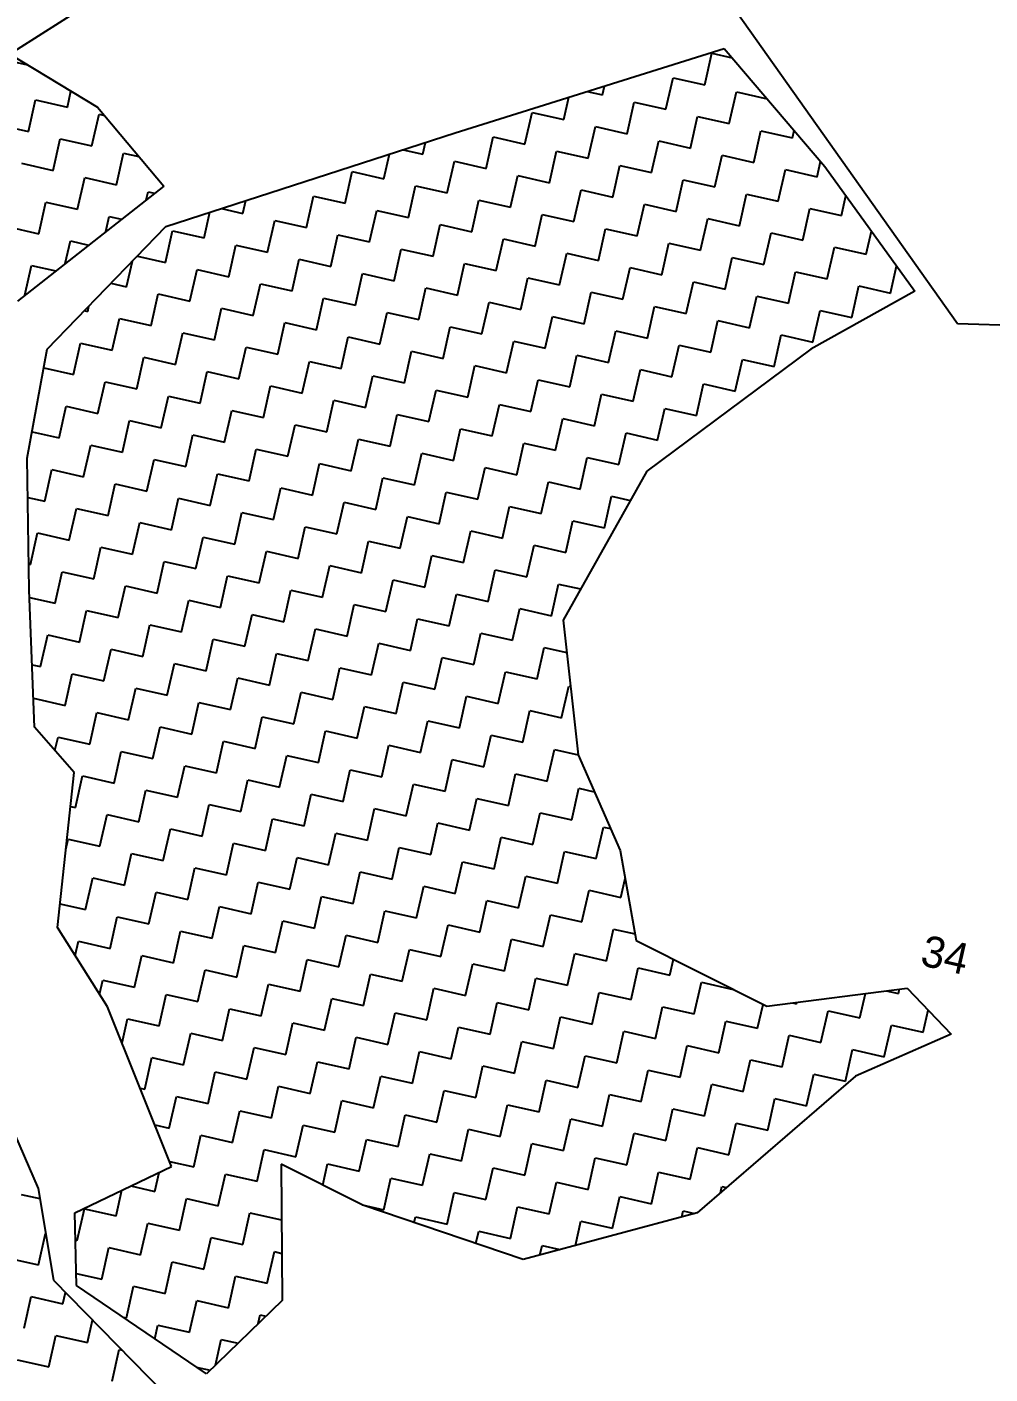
# Model space of a CAD drawing. Header units: metres. Extents: x 340266 to 342991, y 1762549 to 1766704.
# Drawn here: x 341239.1 to 341434.3, y 1765381.5 to 1765654.6 of the extents above; entities that cross this region are included whole.
import ezdxf

# ---------------------------------------------------------------- set-up
doc = ezdxf.new("R2010")
doc.units = ezdxf.units.M
doc.header["$MEASUREMENT"] = 0
for name, color, linetype in [('POLY_HATCH', 12, 'Continuous'), ('POLY_PARCEL', 6, 'Continuous'), ('TEXT_PARCEL', 7, 'Continuous')]:
    doc.layers.add(name, color=color, linetype=linetype)
doc.styles.add('TEXT_MAP', font='', dxfattribs={"height": 0.15})
doc.styles.get('TEXT_MAP').set_extended_font_data('Kruti Dev 050')

msp = doc.modelspace()

# ---------------------------------------------------------------- linework, layer by layer
at = {"layer": 'POLY_HATCH'}
for p, q in [((341229.74, 1765652.62), (341253.33, 1765638.37)), ((341325.86, 1765633.11), (341380.38, 1765650.22)), ((341380.38, 1765650.22), (341400.76, 1765626.3)), ((341253.33, 1765638.37), (341266.78, 1765622.35)), ((341267.24, 1765614.17), (341325.86, 1765633.11)), ((341400.76, 1765626.3), (341418.99, 1765601.03)), ((341266.78, 1765622.35), (341237.13, 1765599.02)), ((341243.19, 1765589.26), (341267.24, 1765614.17)), ((341418.99, 1765601.03), (341397.91, 1765589.24)), ((341239.12, 1765567.18), (341243.19, 1765589.26)), ((341397.91, 1765589.24), (341364.7, 1765564.55)), ((341239.52, 1765540.42), (341239.12, 1765567.18)), ((341364.7, 1765564.55), (341347.74, 1765534.35)), ((341240.6, 1765512.59), (341239.52, 1765540.42)), ((341347.74, 1765534.35), (341350.77, 1765507)), ((341248.65, 1765503.41), (341240.6, 1765512.59)), ((341350.77, 1765507), (341359.28, 1765487.6)), ((341245.23, 1765471.99), (341248.65, 1765503.41)), ((341359.28, 1765487.6), (341362.53, 1765469.39)), ((341255.41, 1765455.89), (341245.23, 1765471.99)), ((341362.53, 1765469.39), (341388.99, 1765456.05)), ((341388.99, 1765456.05), (341417.45, 1765459.73)), ((341417.45, 1765459.73), (341426.38, 1765450.36)), ((341268.36, 1765423.53), (341255.41, 1765455.89)), ((341226.9, 1765452.33), (341241.31, 1765419.05)), ((341426.38, 1765450.36), (341406.97, 1765441.87)), ((341406.97, 1765441.87), (341374.92, 1765414.16)), ((341248.74, 1765414.17), (341268.36, 1765423.53)), ((341307.11, 1765415.69), (341290.57, 1765424.03)), ((341290.57, 1765424.03), (341290.77, 1765396.39)), ((341241.31, 1765419.05), (341244.43, 1765400.49)), ((341249.08, 1765399.38), (341248.74, 1765414.17)), ((341339.62, 1765404.67), (341307.11, 1765415.69)), ((341374.92, 1765414.16), (341339.62, 1765404.67)), ((341244.43, 1765400.49), (341266.87, 1765377.57)), ((341275.43, 1765381.47), (341249.08, 1765399.38)), ((341290.77, 1765396.39), (341275.43, 1765381.47))]:
    msp.add_line(p, q, dxfattribs=at)
at = {"layer": 'POLY_HATCH', "linetype": 'Continuous'}
for p, q in [((341376.43, 1765642.87), (341377.88, 1765649.29)), ((341377.88, 1765649.29), (341381.96, 1765648.37)), ((341235.87, 1765647.66), (341239.19, 1765646.91)), ((341368.56, 1765637.91), (341370.01, 1765644.32)), ((341370.01, 1765644.32), (341376.43, 1765642.87)), ((341247.25, 1765638.35), (341247.99, 1765641.6)), ((341352.62, 1765641.51), (341355.73, 1765640.81)), ((341355.73, 1765640.81), (341356.14, 1765642.61)), ((341381.4, 1765635.01), (341382.85, 1765641.42)), ((341382.85, 1765641.42), (341389.08, 1765640.01)), ((341239.38, 1765633.38), (341240.83, 1765639.8)), ((341240.83, 1765639.8), (341247.25, 1765638.35)), ((341347.86, 1765635.84), (341348.88, 1765640.34)), ((341360.7, 1765632.94), (341362.15, 1765639.36)), ((341362.15, 1765639.36), (341368.56, 1765637.91)), ((341252.22, 1765630.48), (341253.67, 1765636.89)), ((341253.67, 1765636.89), (341254.78, 1765636.64)), ((341339.99, 1765630.87), (341341.44, 1765637.29)), ((341341.44, 1765637.29), (341347.86, 1765635.84)), ((341373.53, 1765630.04), (341374.98, 1765636.46)), ((341374.98, 1765636.46), (341381.4, 1765635.01)), ((341232.97, 1765634.83), (341239.38, 1765633.38)), ((341352.83, 1765627.97), (341354.28, 1765634.39)), ((341354.28, 1765634.39), (341360.7, 1765632.94)), ((341386.36, 1765627.14), (341387.81, 1765633.55)), ((341387.81, 1765633.55), (341394.23, 1765632.1)), ((341394.23, 1765632.1), (341394.56, 1765633.58)), ((341244.35, 1765625.51), (341245.8, 1765631.93)), ((341245.8, 1765631.93), (341252.22, 1765630.48)), ((341319.29, 1765628.81), (341319.82, 1765631.16)), ((341332.13, 1765625.91), (341333.58, 1765632.32)), ((341333.58, 1765632.32), (341339.99, 1765630.87)), ((341365.66, 1765625.07), (341367.11, 1765631.49)), ((341367.11, 1765631.49), (341373.53, 1765630.04)), ((341257.18, 1765622.61), (341258.63, 1765629.03)), ((341258.63, 1765629.03), (341261.76, 1765628.32)), ((341311.42, 1765623.84), (341312.55, 1765628.81)), ((341315.31, 1765629.71), (341319.29, 1765628.81)), ((341324.26, 1765620.94), (341325.71, 1765627.36)), ((341325.71, 1765627.36), (341332.13, 1765625.91)), ((341344.96, 1765623.01), (341346.41, 1765629.42)), ((341346.41, 1765629.42), (341352.83, 1765627.97)), ((341378.5, 1765622.17), (341379.95, 1765628.59)), ((341379.95, 1765628.59), (341386.36, 1765627.14)), ((341399.2, 1765624.24), (341399.9, 1765627.32)), ((341237.93, 1765626.96), (341244.35, 1765625.51)), ((341303.56, 1765618.87), (341305.01, 1765625.29)), ((341305.01, 1765625.29), (341311.42, 1765623.84)), ((341357.79, 1765620.1), (341359.24, 1765626.52)), ((341359.24, 1765626.52), (341365.66, 1765625.07)), ((341391.33, 1765619.27), (341392.78, 1765625.69)), ((341392.78, 1765625.69), (341399.2, 1765624.24)), ((341249.32, 1765617.64), (341250.77, 1765624.06)), ((341250.77, 1765624.06), (341257.18, 1765622.61)), ((341316.39, 1765615.97), (341317.84, 1765622.39)), ((341317.84, 1765622.39), (341324.26, 1765620.94)), ((341337.09, 1765618.04), (341338.54, 1765624.46)), ((341338.54, 1765624.46), (341344.96, 1765623.01)), ((341370.63, 1765617.2), (341372.08, 1765623.62)), ((341372.08, 1765623.62), (341378.5, 1765622.17)), ((341241.45, 1765612.68), (341242.9, 1765619.09)), ((341242.9, 1765619.09), (341249.32, 1765617.64)), ((341263.24, 1765619.56), (341263.6, 1765621.16)), ((341263.6, 1765621.16), (341264.9, 1765620.87)), ((341282.85, 1765616.81), (341283.44, 1765619.41)), ((341295.69, 1765613.91), (341297.14, 1765620.32)), ((341297.14, 1765620.32), (341303.56, 1765618.87)), ((341329.22, 1765613.07), (341330.67, 1765619.49)), ((341330.67, 1765619.49), (341337.09, 1765618.04)), ((341349.93, 1765615.14), (341351.38, 1765621.56)), ((341351.38, 1765621.56), (341357.79, 1765620.1)), ((341383.46, 1765614.3), (341384.91, 1765620.72)), ((341384.91, 1765620.72), (341391.33, 1765619.27)), ((341404.17, 1765616.37), (341405.06, 1765620.34)), ((341274.99, 1765611.84), (341276.16, 1765617.06)), ((341278.47, 1765617.8), (341282.85, 1765616.81)), ((341308.52, 1765611.01), (341309.97, 1765617.42)), ((341309.97, 1765617.42), (341316.39, 1765615.97)), ((341342.06, 1765610.17), (341343.51, 1765616.59)), ((341343.51, 1765616.59), (341349.93, 1765615.14)), ((341362.76, 1765612.24), (341364.21, 1765618.65)), ((341364.21, 1765618.65), (341370.63, 1765617.2)), ((341396.3, 1765611.4), (341397.75, 1765617.82)), ((341397.75, 1765617.82), (341404.17, 1765616.37)), ((341235.03, 1765614.13), (341241.45, 1765612.68)), ((341255.04, 1765613.11), (341255.73, 1765616.19)), ((341255.73, 1765616.19), (341258.24, 1765615.63)), ((341287.82, 1765608.94), (341289.27, 1765615.36)), ((341289.27, 1765615.36), (341295.69, 1765613.91)), ((341321.36, 1765608.11), (341322.81, 1765614.52)), ((341322.81, 1765614.52), (341329.22, 1765613.07)), ((341354.89, 1765607.27), (341356.34, 1765613.69)), ((341356.34, 1765613.69), (341362.76, 1765612.24)), ((341375.6, 1765609.34), (341377.05, 1765615.75)), ((341377.05, 1765615.75), (341383.46, 1765614.3)), ((341246.83, 1765606.66), (341247.87, 1765611.23)), ((341247.87, 1765611.23), (341251.57, 1765610.39)), ((341267.12, 1765606.87), (341268.57, 1765613.29)), ((341268.57, 1765613.29), (341274.99, 1765611.84)), ((341300.65, 1765606.04), (341302.1, 1765612.46)), ((341302.1, 1765612.46), (341308.52, 1765611.01)), ((341334.19, 1765605.2), (341335.64, 1765611.62)), ((341335.64, 1765611.62), (341342.06, 1765610.17)), ((341388.43, 1765606.44), (341389.88, 1765612.85)), ((341389.88, 1765612.85), (341396.3, 1765611.4)), ((341409.13, 1765608.5), (341410.2, 1765613.22)), ((341261.44, 1765608.16), (341267.12, 1765606.87)), ((341279.95, 1765603.97), (341281.4, 1765610.39)), ((341281.4, 1765610.39), (341287.82, 1765608.94)), ((341313.49, 1765603.14), (341314.94, 1765609.56)), ((341314.94, 1765609.56), (341321.36, 1765608.11)), ((341347.03, 1765602.3), (341348.48, 1765608.72)), ((341348.48, 1765608.72), (341354.89, 1765607.27)), ((341367.73, 1765604.37), (341369.18, 1765610.79)), ((341369.18, 1765610.79), (341375.6, 1765609.34)), ((341401.26, 1765603.53), (341402.71, 1765609.95)), ((341402.71, 1765609.95), (341409.13, 1765608.5)), ((341238.63, 1765600.2), (341240, 1765606.26)), ((341240, 1765606.26), (341244.91, 1765605.15)), ((341259.25, 1765601.91), (341260.43, 1765607.11)), ((341272.08, 1765599.01), (341273.53, 1765605.42)), ((341273.53, 1765605.42), (341279.95, 1765603.97)), ((341292.79, 1765601.07), (341294.24, 1765607.49)), ((341294.24, 1765607.49), (341300.65, 1765606.04)), ((341326.32, 1765600.24), (341327.77, 1765606.65)), ((341327.77, 1765606.65), (341334.19, 1765605.2)), ((341359.86, 1765599.4), (341361.31, 1765605.82)), ((341361.31, 1765605.82), (341367.73, 1765604.37)), ((341380.56, 1765601.47), (341382.01, 1765607.89)), ((341382.01, 1765607.89), (341388.43, 1765606.44)), ((341414.1, 1765600.63), (341415.33, 1765606.1)), ((341305.62, 1765598.17), (341307.07, 1765604.59)), ((341307.07, 1765604.59), (341313.49, 1765603.14)), ((341339.16, 1765597.34), (341340.61, 1765603.75)), ((341340.61, 1765603.75), (341347.03, 1765602.3)), ((341372.69, 1765596.5), (341374.14, 1765602.92)), ((341374.14, 1765602.92), (341380.56, 1765601.47)), ((341393.4, 1765598.57), (341394.85, 1765604.98)), ((341394.85, 1765604.98), (341401.26, 1765603.53)), ((341256.09, 1765602.62), (341259.25, 1765601.91)), ((341264.22, 1765594.04), (341265.67, 1765600.46)), ((341265.67, 1765600.46), (341272.08, 1765599.01)), ((341284.92, 1765596.11), (341286.37, 1765602.52)), ((341286.37, 1765602.52), (341292.79, 1765601.07)), ((341318.46, 1765595.27), (341319.91, 1765601.69)), ((341319.91, 1765601.69), (341326.32, 1765600.24)), ((341351.99, 1765594.44), (341353.44, 1765600.85)), ((341353.44, 1765600.85), (341359.86, 1765599.4)), ((341385.53, 1765593.6), (341386.98, 1765600.02)), ((341386.98, 1765600.02), (341393.4, 1765598.57)), ((341406.23, 1765595.67), (341407.68, 1765602.08)), ((341407.68, 1765602.08), (341414.1, 1765600.63)), ((341251.38, 1765596.94), (341251.62, 1765597.99)), ((341277.05, 1765591.14), (341278.5, 1765597.56)), ((341278.5, 1765597.56), (341284.92, 1765596.11)), ((341297.75, 1765593.2), (341299.2, 1765599.62)), ((341299.2, 1765599.62), (341305.62, 1765598.17)), ((341331.29, 1765592.37), (341332.74, 1765598.79)), ((341332.74, 1765598.79), (341339.16, 1765597.34)), ((341364.83, 1765591.53), (341366.28, 1765597.95)), ((341366.28, 1765597.95), (341372.69, 1765596.5)), ((341250.75, 1765597.08), (341251.38, 1765596.94)), ((341256.35, 1765589.07), (341257.8, 1765595.49)), ((341257.8, 1765595.49), (341264.22, 1765594.04)), ((341289.89, 1765588.24), (341291.34, 1765594.66)), ((341291.34, 1765594.66), (341297.75, 1765593.2)), ((341310.59, 1765590.3), (341312.04, 1765596.72)), ((341312.04, 1765596.72), (341318.46, 1765595.27)), ((341344.12, 1765589.47), (341345.57, 1765595.89)), ((341345.57, 1765595.89), (341351.99, 1765594.44)), ((341377.66, 1765588.63), (341379.11, 1765595.05)), ((341379.11, 1765595.05), (341385.53, 1765593.6)), ((341398.36, 1765590.7), (341399.81, 1765597.12)), ((341399.81, 1765597.12), (341406.23, 1765595.67)), ((341269.18, 1765586.17), (341270.63, 1765592.59)), ((341270.63, 1765592.59), (341277.05, 1765591.14)), ((341302.72, 1765585.34), (341304.17, 1765591.75)), ((341304.17, 1765591.75), (341310.59, 1765590.3)), ((341323.42, 1765587.4), (341324.87, 1765593.82)), ((341324.87, 1765593.82), (341331.29, 1765592.37)), ((341356.96, 1765586.57), (341358.41, 1765592.99)), ((341358.41, 1765592.99), (341364.83, 1765591.53)), ((341390.5, 1765585.73), (341391.95, 1765592.15)), ((341391.95, 1765592.15), (341398.36, 1765590.7)), ((341248.48, 1765584.11), (341249.93, 1765590.52)), ((341249.93, 1765590.52), (341256.35, 1765589.07)), ((341282.02, 1765583.27), (341283.47, 1765589.69)), ((341283.47, 1765589.69), (341289.89, 1765588.24)), ((341336.26, 1765584.5), (341337.71, 1765590.92)), ((341337.71, 1765590.92), (341344.12, 1765589.47)), ((341369.79, 1765583.67), (341371.24, 1765590.08)), ((341371.24, 1765590.08), (341377.66, 1765588.63)), ((341261.32, 1765581.21), (341262.77, 1765587.62)), ((341262.77, 1765587.62), (341269.18, 1765586.17)), ((341294.85, 1765580.37), (341296.3, 1765586.79)), ((341296.3, 1765586.79), (341302.72, 1765585.34)), ((341315.55, 1765582.44), (341317.01, 1765588.85)), ((341317.01, 1765588.85), (341323.42, 1765587.4)), ((341349.09, 1765581.6), (341350.54, 1765588.02)), ((341350.54, 1765588.02), (341356.96, 1765586.57)), ((341382.63, 1765580.77), (341384.08, 1765587.18)), ((341384.08, 1765587.18), (341390.5, 1765585.73)), ((341242.49, 1765585.46), (341248.48, 1765584.11)), ((341274.15, 1765578.3), (341275.6, 1765584.72)), ((341275.6, 1765584.72), (341282.02, 1765583.27)), ((341307.69, 1765577.47), (341309.14, 1765583.89)), ((341309.14, 1765583.89), (341315.55, 1765582.44)), ((341328.39, 1765579.54), (341329.84, 1765585.95)), ((341329.84, 1765585.95), (341336.26, 1765584.5)), ((341361.93, 1765578.7), (341363.38, 1765585.12)), ((341363.38, 1765585.12), (341369.79, 1765583.67)), ((341253.45, 1765576.24), (341254.9, 1765582.66)), ((341254.9, 1765582.66), (341261.32, 1765581.21)), ((341286.98, 1765575.4), (341288.44, 1765581.82)), ((341288.44, 1765581.82), (341294.85, 1765580.37)), ((341320.52, 1765574.57), (341321.97, 1765580.99)), ((341321.97, 1765580.99), (341328.39, 1765579.54)), ((341341.22, 1765576.63), (341342.67, 1765583.05)), ((341342.67, 1765583.05), (341349.09, 1765581.6)), ((341374.76, 1765575.8), (341376.21, 1765582.22)), ((341376.21, 1765582.22), (341382.63, 1765580.77)), ((341266.28, 1765573.34), (341267.73, 1765579.75)), ((341267.73, 1765579.75), (341274.15, 1765578.3)), ((341299.82, 1765572.5), (341301.27, 1765578.92)), ((341301.27, 1765578.92), (341307.69, 1765577.47)), ((341333.36, 1765571.67), (341334.81, 1765578.08)), ((341334.81, 1765578.08), (341341.22, 1765576.63)), ((341354.06, 1765573.73), (341355.51, 1765580.15)), ((341355.51, 1765580.15), (341361.93, 1765578.7)), ((341245.58, 1765571.27), (341247.03, 1765577.69)), ((341247.03, 1765577.69), (341253.45, 1765576.24)), ((341279.12, 1765570.44), (341280.57, 1765576.85)), ((341280.57, 1765576.85), (341286.98, 1765575.4)), ((341312.65, 1765569.6), (341314.1, 1765576.02)), ((341314.1, 1765576.02), (341320.52, 1765574.57)), ((341366.89, 1765570.83), (341368.34, 1765577.25)), ((341368.34, 1765577.25), (341374.76, 1765575.8)), ((341258.41, 1765568.37), (341259.87, 1765574.79)), ((341259.87, 1765574.79), (341266.28, 1765573.34)), ((341291.95, 1765567.54), (341293.4, 1765573.95)), ((341293.4, 1765573.95), (341299.82, 1765572.5)), ((341325.49, 1765566.7), (341326.94, 1765573.12)), ((341326.94, 1765573.12), (341333.36, 1765571.67)), ((341346.19, 1765568.77), (341347.64, 1765575.18)), ((341347.64, 1765575.18), (341354.06, 1765573.73)), ((341240.1, 1765572.51), (341245.58, 1765571.27)), ((341271.25, 1765565.47), (341272.7, 1765571.89)), ((341272.7, 1765571.89), (341279.12, 1765570.44)), ((341304.79, 1765564.63), (341306.24, 1765571.05)), ((341306.24, 1765571.05), (341312.65, 1765569.6)), ((341338.32, 1765563.8), (341339.77, 1765570.22)), ((341339.77, 1765570.22), (341346.19, 1765568.77)), ((341359.02, 1765565.87), (341360.48, 1765572.28)), ((341360.48, 1765572.28), (341366.89, 1765570.83)), ((341250.55, 1765563.4), (341252, 1765569.82)), ((341252, 1765569.82), (341258.41, 1765568.37)), ((341284.08, 1765562.57), (341285.53, 1765568.99)), ((341285.53, 1765568.99), (341291.95, 1765567.54)), ((341317.62, 1765561.73), (341319.07, 1765568.15)), ((341319.07, 1765568.15), (341325.49, 1765566.7)), ((341351.16, 1765560.9), (341352.61, 1765567.32)), ((341352.61, 1765567.32), (341359.02, 1765565.87)), ((341242.68, 1765558.44), (341244.13, 1765564.85)), ((341244.13, 1765564.85), (341250.55, 1765563.4)), ((341263.38, 1765560.5), (341264.83, 1765566.92)), ((341264.83, 1765566.92), (341271.25, 1765565.47)), ((341296.92, 1765559.67), (341298.37, 1765566.09)), ((341298.37, 1765566.09), (341304.79, 1765564.63)), ((341330.45, 1765558.83), (341331.91, 1765565.25)), ((341331.91, 1765565.25), (341338.32, 1765563.8)), ((341255.51, 1765555.54), (341256.96, 1765561.95)), ((341256.96, 1765561.95), (341263.38, 1765560.5)), ((341276.22, 1765557.6), (341277.67, 1765564.02)), ((341277.67, 1765564.02), (341284.08, 1765562.57)), ((341309.75, 1765556.77), (341311.2, 1765563.18)), ((341311.2, 1765563.18), (341317.62, 1765561.73)), ((341343.29, 1765555.93), (341344.74, 1765562.35)), ((341344.74, 1765562.35), (341351.16, 1765560.9)), ((341239.24, 1765559.21), (341242.68, 1765558.44)), ((341268.35, 1765552.64), (341269.8, 1765559.05)), ((341269.8, 1765559.05), (341276.22, 1765557.6)), ((341289.05, 1765554.7), (341290.5, 1765561.12)), ((341290.5, 1765561.12), (341296.92, 1765559.67)), ((341322.59, 1765553.87), (341324.04, 1765560.28)), ((341324.04, 1765560.28), (341330.45, 1765558.83)), ((341356.12, 1765553.03), (341357.57, 1765559.45)), ((341357.57, 1765559.45), (341361.36, 1765558.59)), ((341247.65, 1765550.57), (341249.1, 1765556.99)), ((341249.1, 1765556.99), (341255.51, 1765555.54)), ((341301.88, 1765551.8), (341303.34, 1765558.22)), ((341303.34, 1765558.22), (341309.75, 1765556.77)), ((341335.42, 1765550.97), (341336.87, 1765557.38)), ((341336.87, 1765557.38), (341343.29, 1765555.93)), ((341260.48, 1765547.67), (341261.93, 1765554.09)), ((341261.93, 1765554.09), (341268.35, 1765552.64)), ((341281.18, 1765549.73), (341282.63, 1765556.15)), ((341282.63, 1765556.15), (341289.05, 1765554.7)), ((341314.72, 1765548.9), (341316.17, 1765555.32)), ((341316.17, 1765555.32), (341322.59, 1765553.87)), ((341348.26, 1765548.06), (341349.71, 1765554.48)), ((341349.71, 1765554.48), (341356.12, 1765553.03)), ((341239.78, 1765545.6), (341241.23, 1765552.02)), ((341241.23, 1765552.02), (341247.65, 1765550.57)), ((341273.31, 1765544.77), (341274.77, 1765551.18)), ((341274.77, 1765551.18), (341281.18, 1765549.73)), ((341294.02, 1765546.83), (341295.47, 1765553.25)), ((341295.47, 1765553.25), (341301.88, 1765551.8)), ((341327.55, 1765546), (341329, 1765552.42)), ((341329, 1765552.42), (341335.42, 1765550.97)), ((341252.61, 1765542.7), (341254.06, 1765549.12)), ((341254.06, 1765549.12), (341260.48, 1765547.67)), ((341286.15, 1765541.87), (341287.6, 1765548.28)), ((341287.6, 1765548.28), (341294.02, 1765546.83)), ((341306.85, 1765543.93), (341308.3, 1765550.35)), ((341308.3, 1765550.35), (341314.72, 1765548.9)), ((341340.39, 1765543.1), (341341.84, 1765549.51)), ((341341.84, 1765549.51), (341348.26, 1765548.06)), ((341239.44, 1765545.68), (341239.78, 1765545.6)), ((341265.45, 1765539.8), (341266.9, 1765546.22)), ((341266.9, 1765546.22), (341273.31, 1765544.77)), ((341298.98, 1765538.97), (341300.43, 1765545.38)), ((341300.43, 1765545.38), (341306.85, 1765543.93)), ((341319.69, 1765541.03), (341321.14, 1765547.45)), ((341321.14, 1765547.45), (341327.55, 1765546)), ((341244.75, 1765537.74), (341246.2, 1765544.15)), ((341246.2, 1765544.15), (341252.61, 1765542.7)), ((341278.28, 1765536.9), (341279.73, 1765543.32)), ((341279.73, 1765543.32), (341286.15, 1765541.87)), ((341332.52, 1765538.13), (341333.97, 1765544.55)), ((341333.97, 1765544.55), (341340.39, 1765543.1)), ((341257.58, 1765534.83), (341259.03, 1765541.25)), ((341259.03, 1765541.25), (341265.45, 1765539.8)), ((341291.12, 1765534), (341292.57, 1765540.42)), ((341292.57, 1765540.42), (341298.98, 1765538.97)), ((341311.82, 1765536.06), (341313.27, 1765542.48)), ((341313.27, 1765542.48), (341319.69, 1765541.03)), ((341345.36, 1765535.23), (341346.81, 1765541.65)), ((341346.81, 1765541.65), (341351.27, 1765540.64)), ((341239.58, 1765538.9), (341244.75, 1765537.74)), ((341270.41, 1765531.93), (341271.86, 1765538.35)), ((341271.86, 1765538.35), (341278.28, 1765536.9)), ((341303.95, 1765531.1), (341305.4, 1765537.52)), ((341305.4, 1765537.52), (341311.82, 1765536.06)), ((341324.65, 1765533.16), (341326.1, 1765539.58)), ((341326.1, 1765539.58), (341332.52, 1765538.13)), ((341249.71, 1765529.87), (341251.16, 1765536.28)), ((341251.16, 1765536.28), (341257.58, 1765534.83)), ((341283.25, 1765529.03), (341284.7, 1765535.45)), ((341284.7, 1765535.45), (341291.12, 1765534)), ((341316.79, 1765528.2), (341318.24, 1765534.61)), ((341318.24, 1765534.61), (341324.65, 1765533.16)), ((341337.49, 1765530.26), (341338.94, 1765536.68)), ((341338.94, 1765536.68), (341345.36, 1765535.23)), ((341262.55, 1765526.97), (341264, 1765533.38)), ((341264, 1765533.38), (341270.41, 1765531.93)), ((341296.08, 1765526.13), (341297.53, 1765532.55)), ((341297.53, 1765532.55), (341303.95, 1765531.1)), ((341329.62, 1765525.3), (341331.07, 1765531.71)), ((341331.07, 1765531.71), (341337.49, 1765530.26)), ((341241.84, 1765524.9), (341243.29, 1765531.32)), ((341243.29, 1765531.32), (341249.71, 1765529.87)), ((341275.38, 1765524.07), (341276.83, 1765530.48)), ((341276.83, 1765530.48), (341283.25, 1765529.03)), ((341308.92, 1765523.23), (341310.37, 1765529.65)), ((341310.37, 1765529.65), (341316.79, 1765528.2)), ((341254.68, 1765522), (341256.13, 1765528.42)), ((341256.13, 1765528.42), (341262.55, 1765526.97)), ((341288.22, 1765521.16), (341289.67, 1765527.58)), ((341289.67, 1765527.58), (341296.08, 1765526.13)), ((341321.75, 1765520.33), (341323.2, 1765526.75)), ((341323.2, 1765526.75), (341329.62, 1765525.3)), ((341342.45, 1765522.4), (341343.9, 1765528.81)), ((341343.9, 1765528.81), (341348.47, 1765527.78)), ((341240.1, 1765525.29), (341241.84, 1765524.9)), ((341246.81, 1765517.03), (341248.26, 1765523.45)), ((341248.26, 1765523.45), (341254.68, 1765522)), ((341267.51, 1765519.1), (341268.96, 1765525.52)), ((341268.96, 1765525.52), (341275.38, 1765524.07)), ((341301.05, 1765518.26), (341302.5, 1765524.68)), ((341302.5, 1765524.68), (341308.92, 1765523.23)), ((341334.59, 1765517.43), (341336.04, 1765523.85)), ((341336.04, 1765523.85), (341342.45, 1765522.4)), ((341280.35, 1765516.2), (341281.8, 1765522.62)), ((341281.8, 1765522.62), (341288.22, 1765521.16)), ((341313.88, 1765515.36), (341315.33, 1765521.78)), ((341315.33, 1765521.78), (341321.75, 1765520.33)), ((341347.42, 1765514.53), (341348.87, 1765520.94)), ((341348.87, 1765520.94), (341349.24, 1765520.86)), ((341240.37, 1765518.39), (341240.39, 1765518.48)), ((341240.39, 1765518.48), (341246.81, 1765517.03)), ((341259.65, 1765514.13), (341261.1, 1765520.55)), ((341261.1, 1765520.55), (341267.51, 1765519.1)), ((341293.18, 1765513.3), (341294.63, 1765519.71)), ((341294.63, 1765519.71), (341301.05, 1765518.26)), ((341326.72, 1765512.46), (341328.17, 1765518.88)), ((341328.17, 1765518.88), (341334.59, 1765517.43)), ((341251.78, 1765509.17), (341253.23, 1765515.58)), ((341253.23, 1765515.58), (341259.65, 1765514.13)), ((341272.48, 1765511.23), (341273.93, 1765517.65)), ((341273.93, 1765517.65), (341280.35, 1765516.2)), ((341306.02, 1765510.4), (341307.47, 1765516.81)), ((341307.47, 1765516.81), (341313.88, 1765515.36)), ((341339.55, 1765509.56), (341341, 1765515.98)), ((341341, 1765515.98), (341347.42, 1765514.53)), ((341264.61, 1765506.26), (341266.06, 1765512.68)), ((341266.06, 1765512.68), (341272.48, 1765511.23)), ((341285.31, 1765508.33), (341286.76, 1765514.75)), ((341286.76, 1765514.75), (341293.18, 1765513.3)), ((341318.85, 1765507.49), (341320.3, 1765513.91)), ((341320.3, 1765513.91), (341326.72, 1765512.46)), ((341244.74, 1765507.86), (341245.36, 1765510.62)), ((341245.36, 1765510.62), (341251.78, 1765509.17)), ((341277.45, 1765503.36), (341278.9, 1765509.78)), ((341278.9, 1765509.78), (341285.31, 1765508.33)), ((341298.15, 1765505.43), (341299.6, 1765511.85)), ((341299.6, 1765511.85), (341306.02, 1765510.4)), ((341331.69, 1765504.59), (341333.14, 1765511.01)), ((341333.14, 1765511.01), (341339.55, 1765509.56)), ((341256.74, 1765501.3), (341258.19, 1765507.71)), ((341258.19, 1765507.71), (341264.61, 1765506.26)), ((341310.98, 1765502.53), (341312.43, 1765508.95)), ((341312.43, 1765508.95), (341318.85, 1765507.49)), ((341344.52, 1765501.69), (341345.97, 1765508.11)), ((341345.97, 1765508.11), (341350.77, 1765507.03)), ((341269.58, 1765498.4), (341271.03, 1765504.81)), ((341271.03, 1765504.81), (341277.45, 1765503.36)), ((341290.28, 1765500.46), (341291.73, 1765506.88)), ((341291.73, 1765506.88), (341298.15, 1765505.43)), ((341323.82, 1765499.63), (341325.27, 1765506.04)), ((341325.27, 1765506.04), (341331.69, 1765504.59)), ((341248.88, 1765496.33), (341250.33, 1765502.75)), ((341250.33, 1765502.75), (341256.74, 1765501.3)), ((341282.41, 1765495.5), (341283.86, 1765501.91)), ((341283.86, 1765501.91), (341290.28, 1765500.46)), ((341303.12, 1765497.56), (341304.57, 1765503.98)), ((341304.57, 1765503.98), (341310.98, 1765502.53)), ((341336.65, 1765496.73), (341338.1, 1765503.14)), ((341338.1, 1765503.14), (341344.52, 1765501.69)), ((341261.71, 1765493.43), (341263.16, 1765499.85)), ((341263.16, 1765499.85), (341269.58, 1765498.4)), ((341295.25, 1765492.59), (341296.7, 1765499.01)), ((341296.7, 1765499.01), (341303.12, 1765497.56)), ((341315.95, 1765494.66), (341317.4, 1765501.08)), ((341317.4, 1765501.08), (341323.82, 1765499.63)), ((341349.49, 1765493.83), (341350.94, 1765500.24)), ((341350.94, 1765500.24), (341354.04, 1765499.54)), ((341247.91, 1765496.55), (341248.88, 1765496.33)), ((341274.55, 1765490.53), (341276, 1765496.95)), ((341276, 1765496.95), (341282.41, 1765495.5)), ((341308.08, 1765489.69), (341309.53, 1765496.11)), ((341309.53, 1765496.11), (341315.95, 1765494.66)), ((341328.78, 1765491.76), (341330.24, 1765498.18)), ((341330.24, 1765498.18), (341336.65, 1765496.73)), ((341253.84, 1765488.46), (341255.29, 1765494.88)), ((341255.29, 1765494.88), (341261.71, 1765493.43)), ((341287.38, 1765487.63), (341288.83, 1765494.05)), ((341288.83, 1765494.05), (341295.25, 1765492.59)), ((341341.62, 1765488.86), (341343.07, 1765495.28)), ((341343.07, 1765495.28), (341349.49, 1765493.83)), ((341266.68, 1765485.56), (341268.13, 1765491.98)), ((341268.13, 1765491.98), (341274.55, 1765490.53)), ((341300.21, 1765484.73), (341301.67, 1765491.14)), ((341301.67, 1765491.14), (341308.08, 1765489.69)), ((341320.92, 1765486.79), (341322.37, 1765493.21)), ((341322.37, 1765493.21), (341328.78, 1765491.76)), ((341354.45, 1765485.96), (341355.9, 1765492.37)), ((341355.9, 1765492.37), (341357.33, 1765492.05)), ((341246.96, 1765487.85), (341247.43, 1765489.91)), ((341247.43, 1765489.91), (341253.84, 1765488.46)), ((341279.51, 1765482.66), (341280.96, 1765489.08)), ((341280.96, 1765489.08), (341287.38, 1765487.63)), ((341313.05, 1765481.83), (341314.5, 1765488.24)), ((341314.5, 1765488.24), (341320.92, 1765486.79)), ((341333.75, 1765483.89), (341335.2, 1765490.31)), ((341335.2, 1765490.31), (341341.62, 1765488.86)), ((341258.81, 1765480.6), (341260.26, 1765487.01)), ((341260.26, 1765487.01), (341266.68, 1765485.56)), ((341292.35, 1765479.76), (341293.8, 1765486.18)), ((341293.8, 1765486.18), (341300.21, 1765484.73)), ((341325.88, 1765478.92), (341327.33, 1765485.34)), ((341327.33, 1765485.34), (341333.75, 1765483.89)), ((341346.59, 1765480.99), (341348.04, 1765487.41)), ((341348.04, 1765487.41), (341354.45, 1765485.96)), ((341271.64, 1765477.69), (341273.1, 1765484.11)), ((341273.1, 1765484.11), (341279.51, 1765482.66)), ((341305.18, 1765476.86), (341306.63, 1765483.28)), ((341306.63, 1765483.28), (341313.05, 1765481.83)), ((341250.94, 1765475.63), (341252.39, 1765482.05)), ((341252.39, 1765482.05), (341258.81, 1765480.6)), ((341284.48, 1765474.79), (341285.93, 1765481.21)), ((341285.93, 1765481.21), (341292.35, 1765479.76)), ((341318.02, 1765473.96), (341319.47, 1765480.38)), ((341319.47, 1765480.38), (341325.88, 1765478.92)), ((341338.72, 1765476.02), (341340.17, 1765482.44)), ((341340.17, 1765482.44), (341346.59, 1765480.99)), ((341359.42, 1765478.09), (341360.29, 1765481.94)), ((341263.78, 1765472.73), (341265.23, 1765479.14)), ((341265.23, 1765479.14), (341271.64, 1765477.69)), ((341297.31, 1765471.89), (341298.76, 1765478.31)), ((341298.76, 1765478.31), (341305.18, 1765476.86)), ((341330.85, 1765471.06), (341332.3, 1765477.47)), ((341332.3, 1765477.47), (341338.72, 1765476.02)), ((341351.55, 1765473.12), (341353, 1765479.54)), ((341353, 1765479.54), (341359.42, 1765478.09)), ((341245.76, 1765476.8), (341250.94, 1765475.63)), ((341276.61, 1765469.83), (341278.06, 1765476.24)), ((341278.06, 1765476.24), (341284.48, 1765474.79)), ((341310.15, 1765468.99), (341311.6, 1765475.41)), ((341311.6, 1765475.41), (341318.02, 1765473.96)), ((341343.69, 1765468.16), (341345.14, 1765474.57)), ((341345.14, 1765474.57), (341351.55, 1765473.12)), ((341255.91, 1765467.76), (341257.36, 1765474.18)), ((341257.36, 1765474.18), (341263.78, 1765472.73)), ((341289.45, 1765466.93), (341290.9, 1765473.34)), ((341290.9, 1765473.34), (341297.31, 1765471.89)), ((341322.98, 1765466.09), (341324.43, 1765472.51)), ((341324.43, 1765472.51), (341330.85, 1765471.06)), ((341356.52, 1765465.26), (341357.97, 1765471.67)), ((341357.97, 1765471.67), (341362.3, 1765470.69)), ((341248.83, 1765466.3), (341249.49, 1765469.21)), ((341249.49, 1765469.21), (341255.91, 1765467.76)), ((341268.74, 1765464.86), (341270.19, 1765471.28)), ((341270.19, 1765471.28), (341276.61, 1765469.83)), ((341302.28, 1765464.02), (341303.73, 1765470.44)), ((341303.73, 1765470.44), (341310.15, 1765468.99)), ((341335.82, 1765463.19), (341337.27, 1765469.61)), ((341337.27, 1765469.61), (341343.69, 1765468.16)), ((341260.88, 1765459.89), (341262.33, 1765466.31)), ((341262.33, 1765466.31), (341268.74, 1765464.86)), ((341281.58, 1765461.96), (341283.03, 1765468.38)), ((341283.03, 1765468.38), (341289.45, 1765466.93)), ((341315.12, 1765461.12), (341316.57, 1765467.54)), ((341316.57, 1765467.54), (341322.98, 1765466.09)), ((341348.65, 1765460.29), (341350.1, 1765466.71)), ((341350.1, 1765466.71), (341356.52, 1765465.26)), ((341273.71, 1765456.99), (341275.16, 1765463.41)), ((341275.16, 1765463.41), (341281.58, 1765461.96)), ((341294.41, 1765459.06), (341295.86, 1765465.48)), ((341295.86, 1765465.48), (341302.28, 1765464.02)), ((341327.95, 1765458.22), (341329.4, 1765464.64)), ((341329.4, 1765464.64), (341335.82, 1765463.19)), ((341361.49, 1765457.39), (341362.94, 1765463.8)), ((341362.94, 1765463.8), (341369.35, 1765462.35)), ((341369.35, 1765462.35), (341370.08, 1765465.58)), ((341253.8, 1765458.44), (341254.46, 1765461.34)), ((341254.46, 1765461.34), (341260.88, 1765459.89)), ((341307.25, 1765456.16), (341308.7, 1765462.57)), ((341308.7, 1765462.57), (341315.12, 1765461.12)), ((341340.78, 1765455.32), (341342.23, 1765461.74)), ((341342.23, 1765461.74), (341348.65, 1765460.29)), ((341374.32, 1765454.49), (341375.77, 1765460.9)), ((341375.77, 1765460.9), (341382.19, 1765459.45)), ((341265.84, 1765452.03), (341267.29, 1765458.44)), ((341267.29, 1765458.44), (341273.71, 1765456.99)), ((341286.55, 1765454.09), (341288, 1765460.51)), ((341288, 1765460.51), (341294.41, 1765459.06)), ((341320.08, 1765453.26), (341321.53, 1765459.67)), ((341321.53, 1765459.67), (341327.95, 1765458.22)), ((341353.62, 1765452.42), (341355.07, 1765458.84)), ((341355.07, 1765458.84), (341361.49, 1765457.39)), ((341382.19, 1765459.45), (341382.19, 1765459.48)), ((341407.86, 1765453.65), (341408.99, 1765458.64)), ((341413.21, 1765459.19), (341415.73, 1765458.62)), ((341415.73, 1765458.62), (341415.93, 1765459.54)), ((341278.68, 1765449.12), (341280.13, 1765455.54)), ((341280.13, 1765455.54), (341286.55, 1765454.09)), ((341299.38, 1765451.19), (341300.83, 1765457.61)), ((341300.83, 1765457.61), (341307.25, 1765456.16)), ((341332.92, 1765450.36), (341334.37, 1765456.77)), ((341334.37, 1765456.77), (341340.78, 1765455.32)), ((341366.45, 1765449.52), (341367.9, 1765455.94)), ((341367.9, 1765455.94), (341374.32, 1765454.49)), ((341387.16, 1765451.59), (341388.25, 1765456.42)), ((341394.24, 1765456.73), (341395.02, 1765456.55)), ((341395.02, 1765456.55), (341395.09, 1765456.84)), ((341420.69, 1765450.75), (341421.71, 1765455.26)), ((341258.33, 1765448.61), (341259.43, 1765453.48)), ((341259.43, 1765453.48), (341265.84, 1765452.03)), ((341291.51, 1765446.22), (341292.96, 1765452.64)), ((341292.96, 1765452.64), (341299.38, 1765451.19)), ((341312.21, 1765448.29), (341313.66, 1765454.71)), ((341313.66, 1765454.71), (341320.08, 1765453.26)), ((341345.75, 1765447.45), (341347.2, 1765453.87)), ((341347.2, 1765453.87), (341353.62, 1765452.42)), ((341379.29, 1765446.62), (341380.74, 1765453.04)), ((341380.74, 1765453.04), (341387.16, 1765451.59)), ((341399.99, 1765448.68), (341401.44, 1765455.1)), ((341401.44, 1765455.1), (341407.86, 1765453.65)), ((341270.81, 1765444.16), (341272.26, 1765450.57)), ((341272.26, 1765450.57), (341278.68, 1765449.12)), ((341304.35, 1765443.32), (341305.8, 1765449.74)), ((341305.8, 1765449.74), (341312.21, 1765448.29)), ((341325.05, 1765445.39), (341326.5, 1765451.81)), ((341326.5, 1765451.81), (341332.92, 1765450.36)), ((341358.59, 1765444.55), (341360.04, 1765450.97)), ((341360.04, 1765450.97), (341366.45, 1765449.52)), ((341392.12, 1765443.72), (341393.57, 1765450.14)), ((341393.57, 1765450.14), (341399.99, 1765448.68)), ((341412.82, 1765445.78), (341414.27, 1765452.2)), ((341414.27, 1765452.2), (341420.69, 1765450.75)), ((341283.64, 1765441.26), (341285.09, 1765447.67)), ((341285.09, 1765447.67), (341291.51, 1765446.22)), ((341337.88, 1765442.49), (341339.33, 1765448.9)), ((341339.33, 1765448.9), (341345.75, 1765447.45)), ((341371.42, 1765441.65), (341372.87, 1765448.07)), ((341372.87, 1765448.07), (341379.29, 1765446.62)), ((341404.96, 1765440.82), (341406.41, 1765447.23)), ((341406.41, 1765447.23), (341412.82, 1765445.78)), ((341262.94, 1765439.19), (341264.39, 1765445.61)), ((341264.39, 1765445.61), (341270.81, 1765444.16)), ((341296.48, 1765438.36), (341297.93, 1765444.77)), ((341297.93, 1765444.77), (341304.35, 1765443.32)), ((341317.18, 1765440.42), (341318.63, 1765446.84)), ((341318.63, 1765446.84), (341325.05, 1765445.39)), ((341350.72, 1765439.59), (341352.17, 1765446)), ((341352.17, 1765446), (341358.59, 1765444.55)), ((341384.25, 1765438.75), (341385.71, 1765445.17)), ((341385.71, 1765445.17), (341392.12, 1765443.72)), ((341275.78, 1765436.29), (341277.23, 1765442.71)), ((341277.23, 1765442.71), (341283.64, 1765441.26)), ((341309.31, 1765435.45), (341310.76, 1765441.87)), ((341310.76, 1765441.87), (341317.18, 1765440.42)), ((341330.02, 1765437.52), (341331.47, 1765443.94)), ((341331.47, 1765443.94), (341337.88, 1765442.49)), ((341363.55, 1765436.69), (341365, 1765443.1)), ((341365, 1765443.1), (341371.42, 1765441.65)), ((341397.09, 1765435.85), (341398.54, 1765442.27)), ((341398.54, 1765442.27), (341404.96, 1765440.82)), ((341262.01, 1765439.4), (341262.94, 1765439.19)), ((341288.61, 1765433.39), (341290.06, 1765439.81)), ((341290.06, 1765439.81), (341296.48, 1765438.36)), ((341322.15, 1765432.55), (341323.6, 1765438.97)), ((341323.6, 1765438.97), (341330.02, 1765437.52)), ((341342.85, 1765434.62), (341344.3, 1765441.04)), ((341344.3, 1765441.04), (341350.72, 1765439.59)), ((341376.39, 1765433.78), (341377.84, 1765440.2)), ((341377.84, 1765440.2), (341384.25, 1765438.75)), ((341267.91, 1765431.32), (341269.36, 1765437.74)), ((341269.36, 1765437.74), (341275.78, 1765436.29)), ((341301.45, 1765430.49), (341302.9, 1765436.91)), ((341302.9, 1765436.91), (341309.31, 1765435.45)), ((341334.98, 1765429.65), (341336.43, 1765436.07)), ((341336.43, 1765436.07), (341342.85, 1765434.62)), ((341355.68, 1765431.72), (341357.14, 1765438.14)), ((341357.14, 1765438.14), (341363.55, 1765436.69)), ((341389.22, 1765430.88), (341390.67, 1765437.3)), ((341390.67, 1765437.3), (341397.09, 1765435.85)), ((341280.74, 1765428.42), (341282.19, 1765434.84)), ((341282.19, 1765434.84), (341288.61, 1765433.39)), ((341314.28, 1765427.59), (341315.73, 1765434)), ((341315.73, 1765434), (341322.15, 1765432.55)), ((341368.52, 1765428.82), (341369.97, 1765435.23)), ((341369.97, 1765435.23), (341376.39, 1765433.78)), ((341264.98, 1765431.99), (341267.91, 1765431.32)), ((341293.58, 1765425.52), (341295.03, 1765431.94)), ((341295.03, 1765431.94), (341301.45, 1765430.49)), ((341327.11, 1765424.69), (341328.57, 1765431.1)), ((341328.57, 1765431.1), (341334.98, 1765429.65)), ((341347.82, 1765426.75), (341349.27, 1765433.17)), ((341349.27, 1765433.17), (341355.68, 1765431.72)), ((341381.35, 1765425.92), (341382.8, 1765432.33)), ((341382.8, 1765432.33), (341389.22, 1765430.88)), ((341272.88, 1765423.46), (341274.33, 1765429.87)), ((341274.33, 1765429.87), (341280.74, 1765428.42)), ((341306.41, 1765422.62), (341307.86, 1765429.04)), ((341307.86, 1765429.04), (341314.28, 1765427.59)), ((341339.95, 1765421.79), (341341.4, 1765428.2)), ((341341.4, 1765428.2), (341347.82, 1765426.75)), ((341360.65, 1765423.85), (341362.1, 1765430.27)), ((341362.1, 1765430.27), (341368.52, 1765428.82)), ((341285.71, 1765420.55), (341287.16, 1765426.97)), ((341287.16, 1765426.97), (341293.58, 1765425.52)), ((341319.25, 1765419.72), (341320.7, 1765426.14)), ((341320.7, 1765426.14), (341327.11, 1765424.69)), ((341352.78, 1765418.88), (341354.23, 1765425.3)), ((341354.23, 1765425.3), (341360.65, 1765423.85)), ((341373.49, 1765420.95), (341374.94, 1765427.37)), ((341374.94, 1765427.37), (341381.35, 1765425.92)), ((341265.01, 1765418.49), (341265.88, 1765422.35)), ((341267.94, 1765424.57), (341272.88, 1765423.46)), ((341299.02, 1765419.77), (341300, 1765424.07)), ((341300, 1765424.07), (341306.41, 1765422.62)), ((341332.08, 1765416.82), (341333.53, 1765423.24)), ((341333.53, 1765423.24), (341339.95, 1765421.79)), ((341365.62, 1765415.98), (341367.07, 1765422.4)), ((341367.07, 1765422.4), (341373.49, 1765420.95)), ((341277.84, 1765415.59), (341279.29, 1765422)), ((341279.29, 1765422), (341285.71, 1765420.55)), ((341311.38, 1765414.75), (341312.83, 1765421.17)), ((341312.83, 1765421.17), (341319.25, 1765419.72)), ((341344.92, 1765413.92), (341346.37, 1765420.33)), ((341346.37, 1765420.33), (341352.78, 1765418.88)), ((341237.89, 1765417.87), (341241.65, 1765417.02)), ((341257.14, 1765413.52), (341258.32, 1765418.74)), ((341260.11, 1765419.6), (341265.01, 1765418.49)), ((341269.97, 1765410.62), (341271.43, 1765417.04)), ((341271.43, 1765417.04), (341277.84, 1765415.59)), ((341324.21, 1765411.85), (341325.66, 1765418.27)), ((341325.66, 1765418.27), (341332.08, 1765416.82)), ((341357.75, 1765411.02), (341359.2, 1765417.43)), ((341359.2, 1765417.43), (341365.62, 1765415.98)), ((341379.62, 1765418.23), (341379.9, 1765419.5)), ((341379.9, 1765419.5), (341380.84, 1765419.29)), ((341249.27, 1765408.55), (341250.72, 1765414.97)), ((341250.72, 1765414.97), (341257.14, 1765413.52)), ((341307.03, 1765415.74), (341311.38, 1765414.75)), ((341337.05, 1765408.95), (341338.5, 1765415.37)), ((341338.5, 1765415.37), (341344.92, 1765413.92)), ((341371.76, 1765413.32), (341372.04, 1765414.53)), ((341372.04, 1765414.53), (341374.35, 1765414.01)), ((341262.11, 1765405.65), (341263.56, 1765412.07)), ((341263.56, 1765412.07), (341269.97, 1765410.62)), ((341282.81, 1765407.72), (341284.26, 1765414.14)), ((341284.26, 1765414.14), (341290.66, 1765412.69)), ((341317.54, 1765412.16), (341317.8, 1765413.3)), ((341317.8, 1765413.3), (341324.21, 1765411.85)), ((341350.22, 1765407.52), (341351.33, 1765412.47)), ((341351.33, 1765412.47), (341357.75, 1765411.02)), ((341241.4, 1765403.59), (341242.84, 1765409.95)), ((341274.94, 1765402.75), (341276.39, 1765409.17)), ((341276.39, 1765409.17), (341282.81, 1765407.72)), ((341330.07, 1765407.91), (341330.63, 1765410.4)), ((341330.63, 1765410.4), (341337.05, 1765408.95)), ((341248.87, 1765408.65), (341249.27, 1765408.55)), ((341254.24, 1765400.69), (341255.69, 1765407.1)), ((341255.69, 1765407.1), (341262.11, 1765405.65)), ((341287.78, 1765399.85), (341289.23, 1765406.27)), ((341289.23, 1765406.27), (341290.71, 1765405.93)), ((341343.03, 1765405.59), (341343.47, 1765407.5)), ((341343.47, 1765407.5), (341347.09, 1765406.68)), ((341234.99, 1765405.04), (341241.4, 1765403.59)), ((341267.07, 1765397.79), (341268.52, 1765404.2)), ((341268.52, 1765404.2), (341274.94, 1765402.75)), ((341249.03, 1765401.87), (341254.24, 1765400.69)), ((341279.91, 1765394.89), (341281.36, 1765401.3)), ((341281.36, 1765401.3), (341287.78, 1765399.85)), ((341246.37, 1765395.72), (341246.88, 1765397.99)), ((341259.21, 1765392.82), (341260.66, 1765399.24)), ((341260.66, 1765399.24), (341267.07, 1765397.79)), ((341238.5, 1765390.75), (341239.95, 1765397.17)), ((341239.95, 1765397.17), (341246.37, 1765395.72)), ((341272.04, 1765389.92), (341273.49, 1765396.34)), ((341273.49, 1765396.34), (341279.91, 1765394.89)), ((341251.34, 1765387.85), (341252.36, 1765392.39)), ((341258.49, 1765392.98), (341259.21, 1765392.82)), ((341285.93, 1765391.68), (341286.33, 1765393.43)), ((341286.33, 1765393.43), (341287.47, 1765393.18)), ((341264.99, 1765388.56), (341265.62, 1765391.37)), ((341265.62, 1765391.37), (341272.04, 1765389.92)), ((341243.47, 1765382.89), (341244.92, 1765389.3)), ((341244.92, 1765389.3), (341251.34, 1765387.85)), ((341277.28, 1765383.27), (341278.46, 1765388.47)), ((341278.46, 1765388.47), (341281.84, 1765387.7)), ((341237.05, 1765384.34), (341243.47, 1765382.89)), ((341256.31, 1765379.98), (341257.76, 1765386.4)), ((341257.76, 1765386.4), (341258.36, 1765386.27)), ((341273.36, 1765382.88), (341276.21, 1765382.23))]:
    msp.add_line(p, q, dxfattribs=at)
at = {"layer": 'POLY_PARCEL'}
for p, q in [((341341.26, 1765716.59), (341427.63, 1765594.46)), ((341262.14, 1765665.99), (341163.61, 1765603.39)), ((341427.63, 1765594.46), (341427.63, 1765594.46)), ((341427.63, 1765594.46), (341427.63, 1765594.46)), ((341427.63, 1765594.46), (341427.63, 1765594.46)), ((341427.63, 1765594.46), (341548.61, 1765590.87))]:
    msp.add_line(p, q, dxfattribs=at)

# ---------------------------------------------------------------- texts
at = {"layer": 'TEXT_PARCEL', "style": 'TEXT_MAP'}
msp.add_text('34', height=6.316, rotation=347.2637, dxfattribs=at).set_placement((341419.87, 1765464.42))

doc.saveas('drawing.dxf')
